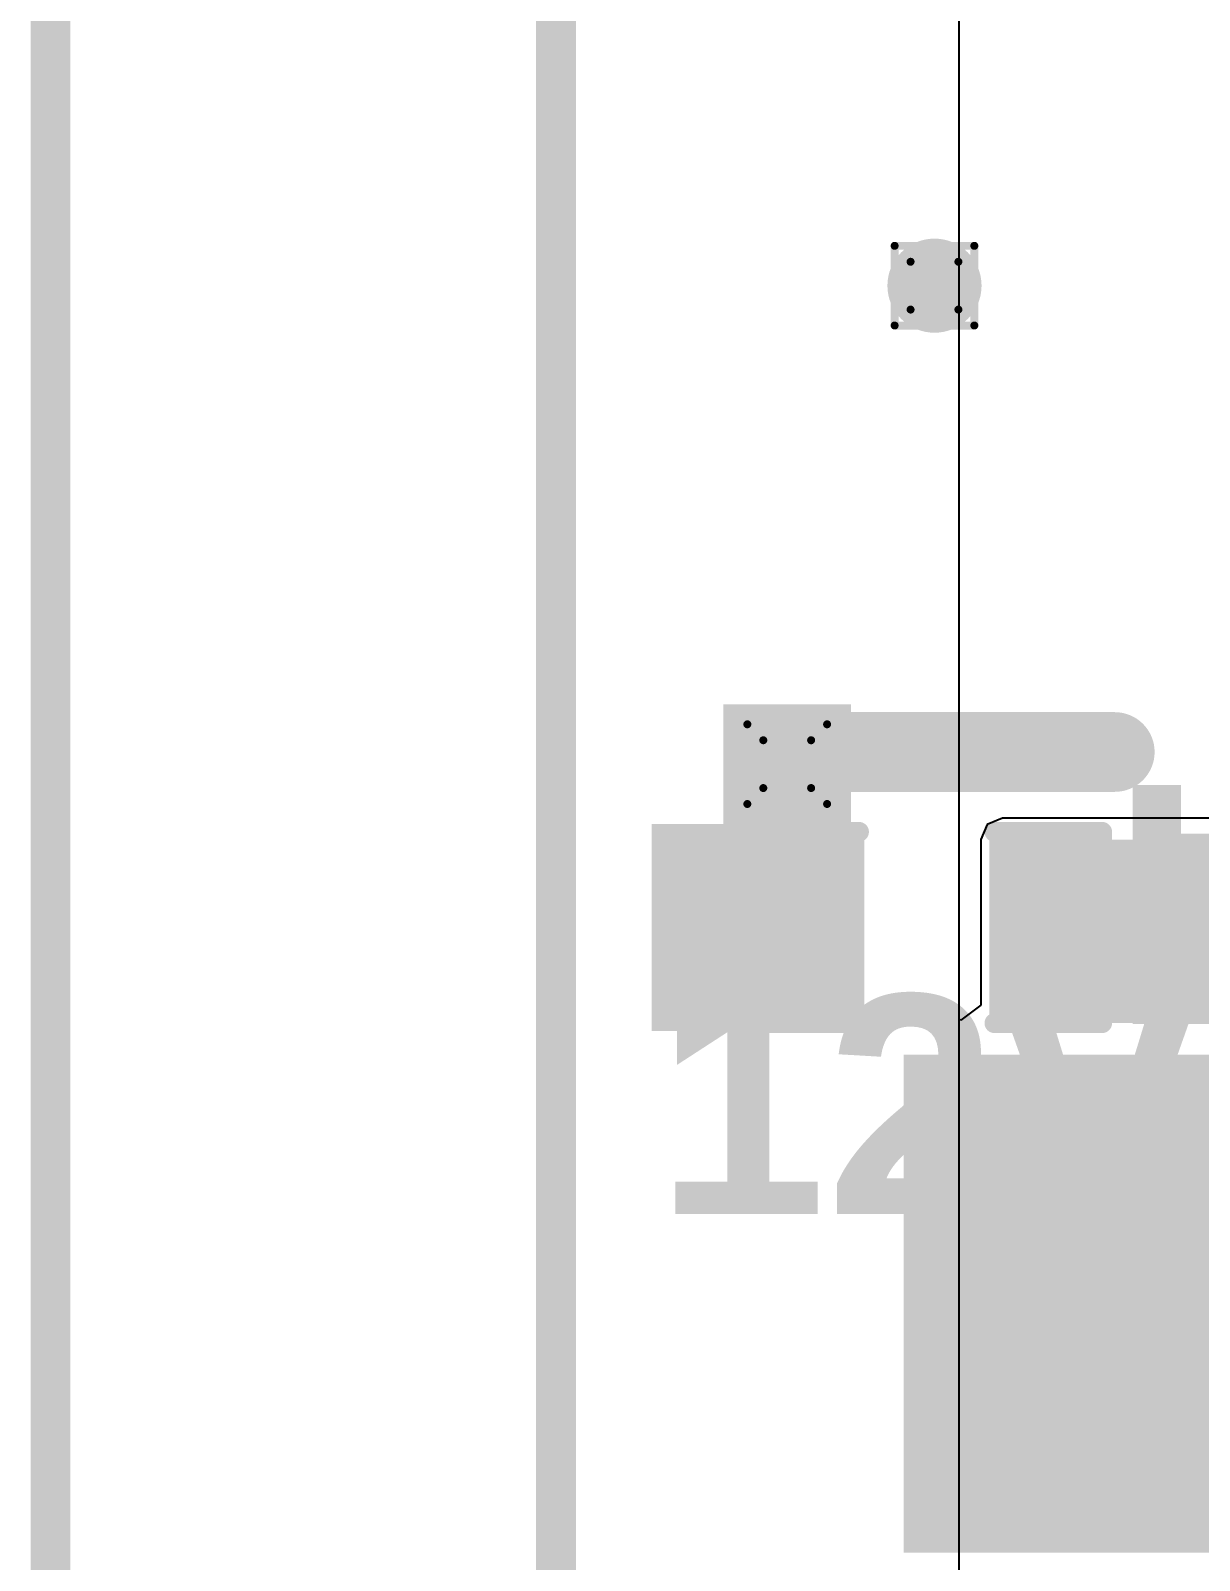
# Model space of a CAD drawing. Header units: inches. Extents: x -0.3 to 9.9, y -0.4 to 5.
# Drawn here: x -0.249 to 0.0442, y 0.1761 to 0.5601 of the extents above; entities that cross this region are included whole.
import ezdxf

# ---------------------------------------------------------------- set-up
doc = ezdxf.new("R2010")
doc.units = ezdxf.units.IN
doc.header["$MEASUREMENT"] = 0
for name, color, linetype in [('Board Outline', 216, 'Continuous'), ('Bottom Layer', 5, 'Continuous'), ('Bottom Solder', 6, 'Continuous'), ('Dimension', 6, 'Continuous'), ('Drill Drawing', 1, 'Continuous'), ('Top Layer', 1, 'Continuous'), ('Top Overlay', 2, 'Continuous'), ('Top Paste', 8, 'Continuous'), ('Top Solder', 216, 'Continuous'), ('Via Holes', 16, 'Continuous')]:
    doc.layers.add(name, color=color, linetype=linetype)
doc.styles.add('Arial_Bold', font='', dxfattribs={"height": 0.2})
doc.styles.get('Arial_Bold').set_extended_font_data('Arial', bold=True)

# ---------------------------------------------------------------- blocks, each defined once
blk = doc.blocks.new('LED_0603_39')
at = {"layer": 'Top Layer'}
for points in [[(-0.03937, 0.01969), (-0.01969, 0.01969), (-0.01969, -0.01969), (-0.03937, -0.01969)], [(0.01969, 0.01969), (0.03937, 0.01969), (0.03937, -0.01969), (0.01969, -0.01969)]]:
    blk.add_hatch(color=1, dxfattribs=at).paths.add_polyline_path(points)
at = {"layer": 'Top Overlay'}
blk.add_hatch(color=2, dxfattribs=at).paths.add_polyline_path([(0.044, -0.026), (0.069, -0.026), (0.069, 0.026), (0.044, 0.026)])
at = {"layer": 'Top Paste'}
for points in [[(-0.03937, 0.01969), (-0.01969, 0.01969), (-0.01969, -0.01969), (-0.03937, -0.01969)], [(0.01969, 0.01969), (0.03937, 0.01969), (0.03937, -0.01969), (0.01969, -0.01969)]]:
    blk.add_hatch(color=8, dxfattribs=at).paths.add_polyline_path(points)
at = {"layer": 'Top Solder'}
for points in [[(-0.04337, 0.02369), (-0.01569, 0.02369), (-0.01569, -0.02369), (-0.04337, -0.02369)], [(0.01569, 0.02369), (0.04337, 0.02369), (0.04337, -0.02369), (0.01569, -0.02369)]]:
    blk.add_hatch(color=216, dxfattribs=at).paths.add_polyline_path(points)
at = {"layer": 'Top Overlay'}
for points in [[(-0.044, 0.024, 0.005, 0.005, 0), (-0.044, -0.024, 0.005, 0.005, 0)], [(-0.017, 0.024, 0.005, 0.005, 0), (-0.044, 0.024, 0.005, 0.005, 0)], [(0.044, 0.024, 0.005, 0.005, 0), (0.017, 0.024, 0.005, 0.005, 0)], [(0.044, 0.024, 0.005, 0.005, 0), (0.044, -0.024, 0.005, 0.005, 0)], [(-0.017, -0.024, 0.005, 0.005, 0), (-0.044, -0.024, 0.005, 0.005, 0)], [(0.044, -0.024, 0.005, 0.005, 0), (0.017, -0.024, 0.005, 0.005, 0)]]:
    blk.add_lwpolyline(points, format="xyseb", dxfattribs=at)
for points in [[(-0.04525, 0.024, 0.0025, 0.0025, 1), (-0.04275, 0.024, 0.0025, 0.0025, 1)], [(-0.04525, 0.024, 0.0025, 0.0025, 1), (-0.04275, 0.024, 0.0025, 0.0025, 1)], [(-0.01825, 0.024, 0.0025, 0.0025, 1), (-0.01575, 0.024, 0.0025, 0.0025, 1)], [(0.01575, 0.024, 0.0025, 0.0025, 1), (0.01825, 0.024, 0.0025, 0.0025, 1)], [(0.04275, 0.024, 0.0025, 0.0025, 1), (0.04525, 0.024, 0.0025, 0.0025, 1)], [(0.04275, 0.024, 0.0025, 0.0025, 1), (0.04525, 0.024, 0.0025, 0.0025, 1)], [(-0.04525, -0.024, 0.0025, 0.0025, 1), (-0.04275, -0.024, 0.0025, 0.0025, 1)], [(-0.04525, -0.024, 0.0025, 0.0025, 1), (-0.04275, -0.024, 0.0025, 0.0025, 1)], [(-0.01825, -0.024, 0.0025, 0.0025, 1), (-0.01575, -0.024, 0.0025, 0.0025, 1)], [(0.01575, -0.024, 0.0025, 0.0025, 1), (0.01825, -0.024, 0.0025, 0.0025, 1)], [(0.04275, -0.024, 0.0025, 0.0025, 1), (0.04525, -0.024, 0.0025, 0.0025, 1)], [(0.04275, -0.024, 0.0025, 0.0025, 1), (0.04525, -0.024, 0.0025, 0.0025, 1)]]:
    blk.add_lwpolyline(points, format="xyseb", close=True, dxfattribs=at)
at = {"layer": 'Top Overlay', "style": 'Arial_Bold'}
blk.add_text('LED1', height=0.06, rotation=-180, dxfattribs=at).set_placement((-0.04608, 0.02426))
blk = doc.blocks.new('R___0603_98')
at = {"layer": 'Top Layer'}
for points in [[(-0.015, 0.0175), (-0.015, -0.0175), (-0.045, -0.0175), (-0.045, 0.0175)], [(0.045, 0.0175), (0.045, -0.0175), (0.015, -0.0175), (0.015, 0.0175)]]:
    blk.add_hatch(color=1, dxfattribs=at).paths.add_polyline_path(points)
at = {"layer": 'Top Paste'}
for points in [[(-0.015, 0.0175), (-0.015, -0.0175), (-0.045, -0.0175), (-0.045, 0.0175)], [(0.045, 0.0175), (0.045, -0.0175), (0.015, -0.0175), (0.015, 0.0175)]]:
    blk.add_hatch(color=8, dxfattribs=at).paths.add_polyline_path(points)
at = {"layer": 'Top Solder'}
for points in [[(-0.011, 0.0215), (-0.011, -0.0215), (-0.049, -0.0215), (-0.049, 0.0215)], [(0.049, 0.0215), (0.049, -0.0215), (0.011, -0.0215), (0.011, 0.0215)]]:
    blk.add_hatch(color=216, dxfattribs=at).paths.add_polyline_path(points)
at = {"layer": 'Top Overlay'}
for points in [[(-0.048, -0.021, 0.005, 0.005, 0), (-0.048, 0.021, 0.005, 0.005, 0)], [(-0.048, 0.021, 0.005, 0.005, 0), (0.048, 0.021, 0.005, 0.005, 0)], [(0.048, -0.021, 0.005, 0.005, 0), (0.048, 0.021, 0.005, 0.005, 0)], [(-0.048, -0.021, 0.005, 0.005, 0), (0.048, -0.021, 0.005, 0.005, 0)]]:
    blk.add_lwpolyline(points, format="xyseb", dxfattribs=at)
for points in [[(-0.04925, 0.021, 0.0025, 0.0025, 1), (-0.04675, 0.021, 0.0025, 0.0025, 1)], [(-0.04925, 0.021, 0.0025, 0.0025, 1), (-0.04675, 0.021, 0.0025, 0.0025, 1)], [(0.04675, 0.021, 0.0025, 0.0025, 1), (0.04925, 0.021, 0.0025, 0.0025, 1)], [(0.04675, 0.021, 0.0025, 0.0025, 1), (0.04925, 0.021, 0.0025, 0.0025, 1)], [(-0.04925, -0.021, 0.0025, 0.0025, 1), (-0.04675, -0.021, 0.0025, 0.0025, 1)], [(-0.04925, -0.021, 0.0025, 0.0025, 1), (-0.04675, -0.021, 0.0025, 0.0025, 1)], [(0.04675, -0.021, 0.0025, 0.0025, 1), (0.04925, -0.021, 0.0025, 0.0025, 1)], [(0.04675, -0.021, 0.0025, 0.0025, 1), (0.04925, -0.021, 0.0025, 0.0025, 1)]]:
    blk.add_lwpolyline(points, format="xyseb", close=True, dxfattribs=at)
blk = doc.blocks.new('T__________109')
at = {"layer": 'Top Layer'}
blk.add_hatch(color=1, dxfattribs=at).paths.add_polyline_path([(0.015, 0.03), (-0.015, 0.03), (-0.03, 0.015), (-0.03, -0.015), (-0.015, -0.03), (0.015, -0.03), (0.03, -0.015), (0.03, 0.015)])
at = {"layer": 'Top Paste'}
blk.add_hatch(color=8, dxfattribs=at).paths.add_polyline_path([(0.015, 0.03), (-0.015, 0.03), (-0.03, 0.015), (-0.03, -0.015), (-0.015, -0.03), (0.015, -0.03), (0.03, -0.015), (0.03, 0.015)])
at = {"layer": 'Top Solder'}
blk.add_hatch(color=216, dxfattribs=at).paths.add_polyline_path([(0.017, 0.034), (-0.017, 0.034), (-0.034, 0.017), (-0.034, -0.017), (-0.017, -0.034), (0.017, -0.034), (0.034, -0.017), (0.034, 0.017)])
at = {"layer": 'Top Overlay'}
for points in [[(-0.037, 0.017, 0.00787, 0.00787, 0), (-0.017, 0.037, 0.00787, 0.00787, 0)], [(-0.017, 0.037, 0.00787, 0.00787, 0), (0.017, 0.037, 0.00787, 0.00787, 0)], [(-0.017, 0.037, 0.00787, 0.00787, 0), (0.017, 0.037, 0.00787, 0.00787, 0)], [(0.017, 0.037, 0.00787, 0.00787, 0), (0.037, 0.017, 0.00787, 0.00787, 0)], [(-0.037, -0.017, 0.00787, 0.00787, 0), (-0.037, 0.017, 0.00787, 0.00787, 0)], [(0.037, -0.017, 0.00787, 0.00787, 0), (0.037, 0.017, 0.00787, 0.00787, 0)], [(-0.037, -0.017, 0.00787, 0.00787, 0), (-0.017, -0.037, 0.00787, 0.00787, 0)], [(0.017, -0.037, 0.00787, 0.00787, 0), (0.037, -0.017, 0.00787, 0.00787, 0)], [(-0.017, -0.037, 0.00787, 0.00787, 0), (0.017, -0.037, 0.00787, 0.00787, 0)], [(-0.017, -0.037, 0.00787, 0.00787, 0), (0.017, -0.037, 0.00787, 0.00787, 0)]]:
    blk.add_lwpolyline(points, format="xyseb", dxfattribs=at)
for points in [[(-0.01897, 0.037, 0.00394, 0.00394, 1), (-0.01503, 0.037, 0.00394, 0.00394, 1)], [(-0.01897, 0.037, 0.00394, 0.00394, 1), (-0.01503, 0.037, 0.00394, 0.00394, 1)], [(-0.01897, 0.037, 0.00394, 0.00394, 1), (-0.01503, 0.037, 0.00394, 0.00394, 1)], [(0.01503, 0.037, 0.00394, 0.00394, 1), (0.01897, 0.037, 0.00394, 0.00394, 1)], [(0.01503, 0.037, 0.00394, 0.00394, 1), (0.01897, 0.037, 0.00394, 0.00394, 1)], [(0.01503, 0.037, 0.00394, 0.00394, 1), (0.01897, 0.037, 0.00394, 0.00394, 1)], [(-0.03897, 0.017, 0.00394, 0.00394, 1), (-0.03503, 0.017, 0.00394, 0.00394, 1)], [(-0.03897, 0.017, 0.00394, 0.00394, 1), (-0.03503, 0.017, 0.00394, 0.00394, 1)], [(0.03503, 0.017, 0.00394, 0.00394, 1), (0.03897, 0.017, 0.00394, 0.00394, 1)], [(0.03503, 0.017, 0.00394, 0.00394, 1), (0.03897, 0.017, 0.00394, 0.00394, 1)], [(-0.03897, -0.017, 0.00394, 0.00394, 1), (-0.03503, -0.017, 0.00394, 0.00394, 1)], [(-0.03897, -0.017, 0.00394, 0.00394, 1), (-0.03503, -0.017, 0.00394, 0.00394, 1)], [(0.03503, -0.017, 0.00394, 0.00394, 1), (0.03897, -0.017, 0.00394, 0.00394, 1)], [(0.03503, -0.017, 0.00394, 0.00394, 1), (0.03897, -0.017, 0.00394, 0.00394, 1)], [(-0.01897, -0.037, 0.00394, 0.00394, 1), (-0.01503, -0.037, 0.00394, 0.00394, 1)], [(-0.01897, -0.037, 0.00394, 0.00394, 1), (-0.01503, -0.037, 0.00394, 0.00394, 1)], [(-0.01897, -0.037, 0.00394, 0.00394, 1), (-0.01503, -0.037, 0.00394, 0.00394, 1)], [(0.01503, -0.037, 0.00394, 0.00394, 1), (0.01897, -0.037, 0.00394, 0.00394, 1)], [(0.01503, -0.037, 0.00394, 0.00394, 1), (0.01897, -0.037, 0.00394, 0.00394, 1)], [(0.01503, -0.037, 0.00394, 0.00394, 1), (0.01897, -0.037, 0.00394, 0.00394, 1)]]:
    blk.add_lwpolyline(points, format="xyseb", close=True, dxfattribs=at)

msp = doc.modelspace()

# ---------------------------------------------------------------- hatches: boundary and pattern name
at = {"layer": 'Bottom Layer'}
h = msp.add_hatch(color=5, dxfattribs=at)
edge = h.paths.add_edge_path()
edge.add_arc((-0.02223, 0.49605), 0.01181, 0, 360)
h = msp.add_hatch(color=5, dxfattribs=at)
edge = h.paths.add_edge_path()
edge.add_arc((-0.05918, 0.37595), 0.01181, 0, 360)
at = {"layer": 'Bottom Solder'}
h = msp.add_hatch(color=6, dxfattribs=at)
edge = h.paths.add_edge_path()
edge.add_arc((-0.02223, 0.49605), 0.00591, 0, 360)
h = msp.add_hatch(color=6, dxfattribs=at)
edge = h.paths.add_edge_path()
edge.add_arc((-0.05918, 0.37595), 0.00591, 0, 360)
at = {"layer": 'Top Layer'}
h = msp.add_hatch(color=1, dxfattribs=at)
edge = h.paths.add_edge_path()
edge.add_arc((-0.02223, 0.49605), 0.01181, 0, 360)
for points in [[(-0.04318, 0.39095), (-0.07518, 0.39095), (-0.07518, 0.31095), (-0.04318, 0.31095)], [(0.068, 0.357), (-0.00518, 0.357), (-0.00518, 0.31095), (0.068, 0.31095)], [(-0.03, 0.178), (0.499, 0.178), (0.499, 0.303), (-0.03, 0.303)]]:
    msp.add_hatch(color=1, dxfattribs=at).paths.add_polyline_path(points)
h = msp.add_hatch(color=1, dxfattribs=at)
edge = h.paths.add_edge_path()
edge.add_arc((-0.05918, 0.37595), 0.01181, 0, 360)
at = {"layer": 'Top Solder'}
h = msp.add_hatch(color=216, dxfattribs=at)
edge = h.paths.add_edge_path()
edge.add_arc((-0.02223, 0.49605), 0.00591, 0, 360)
h = msp.add_hatch(color=216, dxfattribs=at)
edge = h.paths.add_edge_path()
edge.add_arc((-0.05918, 0.37595), 0.00591, 0, 360)
at = {"layer": 'Via Holes'}
h = msp.add_hatch(color=7, dxfattribs=at)
edge = h.paths.add_edge_path()
edge.add_arc((-0.02223, 0.49605), 0.00591, 0, 360)
h = msp.add_hatch(color=7, dxfattribs=at)
edge = h.paths.add_edge_path()
edge.add_arc((-0.05918, 0.37595), 0.00591, 0, 360)

# ---------------------------------------------------------------- linework, layer by layer
at = {"layer": 'Board Outline'}
msp.add_lwpolyline([(-0.11718, -0.122, 0.01, 0.01, 0), (-0.11718, 2.76795, 0.01, 0.01, 0)], format="xyseb", dxfattribs=at)
at = {"layer": 'Bottom Layer'}
msp.add_line((-0.016, 0.10117), (-0.016, 0.83777), dxfattribs=at)
at = {"layer": 'Dimension'}
msp.add_lwpolyline([(-0.244, -0.122, 0.01, 0.01, 0), (-0.244, 1.05105, 0.01, 0.01, 0)], format="xyseb", dxfattribs=at)
at = {"layer": 'Drill Drawing'}
for points in [[(-0.03223, 0.50605, 0.002, 0.002, 0), (-0.01223, 0.50605, 0.002, 0.002, 0)], [(-0.03223, 0.48605, 0.002, 0.002, 0), (-0.03223, 0.50605, 0.002, 0.002, 0)], [(-0.01223, 0.48605, 0.002, 0.002, 0), (-0.01223, 0.50605, 0.002, 0.002, 0)], [(-0.02823, 0.50205, 0.002, 0.002, 0), (-0.01623, 0.50205, 0.002, 0.002, 0)], [(-0.02823, 0.49005, 0.002, 0.002, 0), (-0.02823, 0.50205, 0.002, 0.002, 0)], [(-0.01623, 0.49005, 0.002, 0.002, 0), (-0.01623, 0.50205, 0.002, 0.002, 0)], [(-0.02823, 0.49005, 0.002, 0.002, 0), (-0.01623, 0.49005, 0.002, 0.002, 0)], [(-0.03223, 0.48605, 0.002, 0.002, 0), (-0.01223, 0.48605, 0.002, 0.002, 0)], [(-0.06918, 0.38595, 0.002, 0.002, 0), (-0.04918, 0.38595, 0.002, 0.002, 0)], [(-0.06918, 0.36595, 0.002, 0.002, 0), (-0.06918, 0.38595, 0.002, 0.002, 0)], [(-0.04918, 0.36595, 0.002, 0.002, 0), (-0.04918, 0.38595, 0.002, 0.002, 0)], [(-0.06518, 0.38195, 0.002, 0.002, 0), (-0.05318, 0.38195, 0.002, 0.002, 0)], [(-0.06518, 0.36995, 0.002, 0.002, 0), (-0.06518, 0.38195, 0.002, 0.002, 0)], [(-0.05318, 0.36995, 0.002, 0.002, 0), (-0.05318, 0.38195, 0.002, 0.002, 0)], [(-0.06518, 0.36995, 0.002, 0.002, 0), (-0.05318, 0.36995, 0.002, 0.002, 0)], [(-0.06918, 0.36595, 0.002, 0.002, 0), (-0.04918, 0.36595, 0.002, 0.002, 0)]]:
    msp.add_lwpolyline(points, format="xyseb", dxfattribs=at)
for points in [[(-0.03273, 0.50605, 0.001, 0.001, 1), (-0.03173, 0.50605, 0.001, 0.001, 1)], [(-0.03273, 0.50605, 0.001, 0.001, 1), (-0.03173, 0.50605, 0.001, 0.001, 1)], [(-0.01273, 0.50605, 0.001, 0.001, 1), (-0.01173, 0.50605, 0.001, 0.001, 1)], [(-0.01273, 0.50605, 0.001, 0.001, 1), (-0.01173, 0.50605, 0.001, 0.001, 1)], [(-0.02873, 0.50205, 0.001, 0.001, 1), (-0.02773, 0.50205, 0.001, 0.001, 1)], [(-0.02873, 0.50205, 0.001, 0.001, 1), (-0.02773, 0.50205, 0.001, 0.001, 1)], [(-0.01673, 0.50205, 0.001, 0.001, 1), (-0.01573, 0.50205, 0.001, 0.001, 1)], [(-0.01673, 0.50205, 0.001, 0.001, 1), (-0.01573, 0.50205, 0.001, 0.001, 1)], [(-0.02873, 0.49005, 0.001, 0.001, 1), (-0.02773, 0.49005, 0.001, 0.001, 1)], [(-0.02873, 0.49005, 0.001, 0.001, 1), (-0.02773, 0.49005, 0.001, 0.001, 1)], [(-0.01673, 0.49005, 0.001, 0.001, 1), (-0.01573, 0.49005, 0.001, 0.001, 1)], [(-0.01673, 0.49005, 0.001, 0.001, 1), (-0.01573, 0.49005, 0.001, 0.001, 1)], [(-0.03273, 0.48605, 0.001, 0.001, 1), (-0.03173, 0.48605, 0.001, 0.001, 1)], [(-0.03273, 0.48605, 0.001, 0.001, 1), (-0.03173, 0.48605, 0.001, 0.001, 1)], [(-0.01273, 0.48605, 0.001, 0.001, 1), (-0.01173, 0.48605, 0.001, 0.001, 1)], [(-0.01273, 0.48605, 0.001, 0.001, 1), (-0.01173, 0.48605, 0.001, 0.001, 1)], [(-0.06968, 0.38595, 0.001, 0.001, 1), (-0.06868, 0.38595, 0.001, 0.001, 1)], [(-0.06968, 0.38595, 0.001, 0.001, 1), (-0.06868, 0.38595, 0.001, 0.001, 1)], [(-0.04968, 0.38595, 0.001, 0.001, 1), (-0.04868, 0.38595, 0.001, 0.001, 1)], [(-0.04968, 0.38595, 0.001, 0.001, 1), (-0.04868, 0.38595, 0.001, 0.001, 1)], [(-0.06568, 0.38195, 0.001, 0.001, 1), (-0.06468, 0.38195, 0.001, 0.001, 1)], [(-0.06568, 0.38195, 0.001, 0.001, 1), (-0.06468, 0.38195, 0.001, 0.001, 1)], [(-0.05368, 0.38195, 0.001, 0.001, 1), (-0.05268, 0.38195, 0.001, 0.001, 1)], [(-0.05368, 0.38195, 0.001, 0.001, 1), (-0.05268, 0.38195, 0.001, 0.001, 1)], [(-0.06568, 0.36995, 0.001, 0.001, 1), (-0.06468, 0.36995, 0.001, 0.001, 1)], [(-0.06568, 0.36995, 0.001, 0.001, 1), (-0.06468, 0.36995, 0.001, 0.001, 1)], [(-0.05368, 0.36995, 0.001, 0.001, 1), (-0.05268, 0.36995, 0.001, 0.001, 1)], [(-0.05368, 0.36995, 0.001, 0.001, 1), (-0.05268, 0.36995, 0.001, 0.001, 1)], [(-0.06968, 0.36595, 0.001, 0.001, 1), (-0.06868, 0.36595, 0.001, 0.001, 1)], [(-0.06968, 0.36595, 0.001, 0.001, 1), (-0.06868, 0.36595, 0.001, 0.001, 1)], [(-0.04968, 0.36595, 0.001, 0.001, 1), (-0.04868, 0.36595, 0.001, 0.001, 1)], [(-0.04968, 0.36595, 0.001, 0.001, 1), (-0.04868, 0.36595, 0.001, 0.001, 1)]]:
    msp.add_lwpolyline(points, format="xyseb", close=True, dxfattribs=at)
at = {"layer": 'Top Layer'}
for p, q in [((-0.016, 0.31185), (-0.016, 0.79895)), ((-0.00518, 0.36241), (-0.009, 0.36083)), ((0.068, 0.36241), (-0.00518, 0.36241)), ((-0.009, 0.36083), (-0.01059, 0.357)), ((-0.01059, 0.357), (-0.01059, 0.31543)), ((-0.01059, 0.31543), (-0.01559, 0.31173)), ((-0.01559, 0.31173), (-0.016, 0.31185))]:
    msp.add_line(p, q, dxfattribs=at)
for points in [[(-0.05918, 0.37595, 0.02, 0.02, 0), (-0.05613, 0.379, 0.02, 0.02, 0)], [(-0.05613, 0.379, 0.02, 0.02, 0), (0.023, 0.379, 0.02, 0.02, 0)]]:
    msp.add_lwpolyline(points, format="xyseb", dxfattribs=at)
for points in [[(-0.06113, 0.379, 0.01, 0.01, 1), (-0.05113, 0.379, 0.01, 0.01, 1)], [(-0.06113, 0.379, 0.01, 0.01, 1), (-0.05113, 0.379, 0.01, 0.01, 1)], [(0.018, 0.379, 0.01, 0.01, 1), (0.028, 0.379, 0.01, 0.01, 1)], [(-0.06418, 0.37595, 0.01, 0.01, 1), (-0.05418, 0.37595, 0.01, 0.01, 1)]]:
    msp.add_lwpolyline(points, format="xyseb", close=True, dxfattribs=at)

# ---------------------------------------------------------------- block references
at = {"rotation": 180}
msp.add_blockref('LED_0603_39', (-0.02418, 0.33495), dxfattribs=at)
for name, p in [('R___0603_98', (0.079, 0.335)), ('T__________109', (0.011, 0.222))]:
    msp.add_blockref(name, p)

# ---------------------------------------------------------------- texts
at = {"layer": 'Top Overlay', "style": 'Arial_Bold'}
msp.add_text('12V', height=0.055, rotation=360, dxfattribs=at).set_placement((-0.09211, 0.263))

doc.saveas('drawing.dxf')
